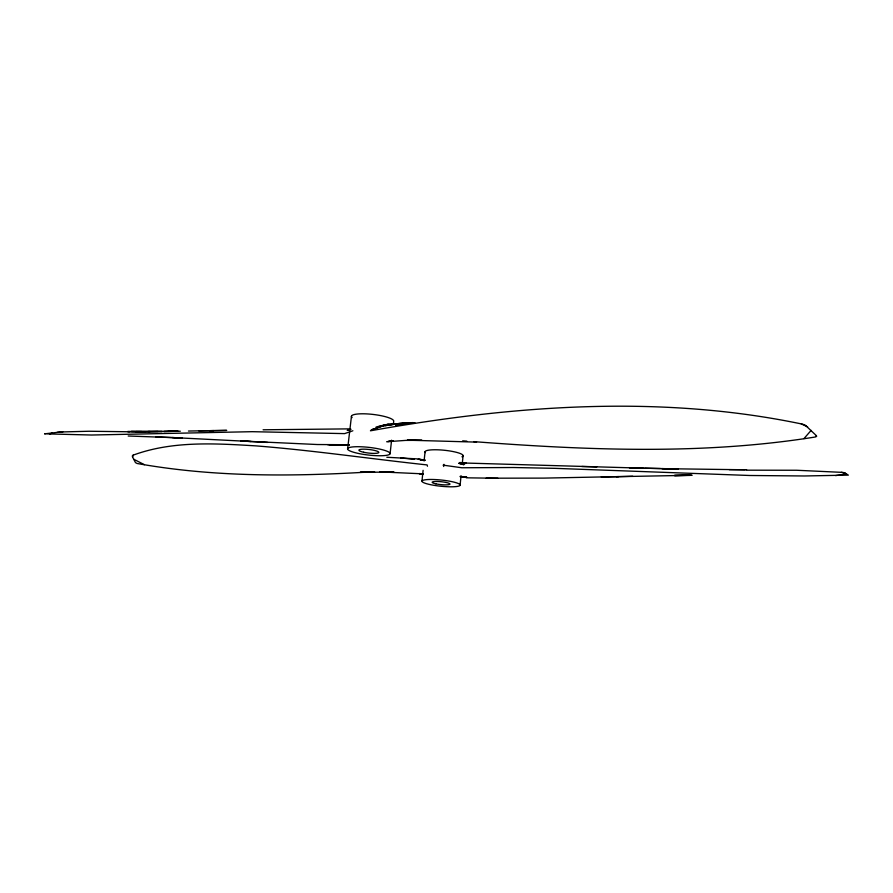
<?xml version="1.0" encoding="UTF-8"?>
<svg xmlns="http://www.w3.org/2000/svg" width="893" height="893" viewBox="0 0 893 893"><rect width="100%" height="100%" fill="white"/><g stroke="black" fill="none" stroke-linecap="round" stroke-linejoin="round"><path stroke-width="1.34" d="M352.869 430.772L344.598 433.618L252.239 431.687L91.521 435.025L44.65 433.831L59.418 432.134A7.122 0.558 -4 0 1 62.811 431.922L89.054 431.252L130.043 431.777M460.085 485.346A19.222 3.114 5.9 0 0 433.027 479.485A19.222 3.114 5.9 0 0 430.024 484.575A19.222 3.114 5.9 0 0 460.085 485.346L461.022 476.014M462.373 462.674L463.043 456.01M421.965 481.003L423.103 470.332M424.086 461L425.079 451.657M390.085 453.722A21.376 3.84 6.5 0 0 358.93 446.712A21.376 3.84 6.5 0 0 357.568 453.264A21.376 3.84 6.5 0 0 390.085 453.722L391.592 440.193M393.4 423.963L393.701 421.262A21.276 4.353 6.6 0 0 370.316 414.151A21.276 4.353 6.6 0 0 352.11 417.6M347.623 448.866L351.44 416.395M473.725 441.633C587.371 450.217 702.367 455.129 815.398 436.978L816.492 436.465L816.347 435.639L805.464 425.336A9.879 4.978 6.3 0 0 801.211 423.885C659.134 394.315 512.247 405.433 370.439 430.806M369.389 471.973C291.978 476.639 213.695 477.219 137.087 463.478L135.479 462.596L132.555 456.982L133.314 455.095C172.405 440.729 215.046 443.419 255.867 445.875C313.13 450.373 369.992 458.801 427.088 464.918L427.479 466.235M443.743 466.503L443.352 465.175L461.837 467.765L513.486 467.519L554.955 468.345L749.729 475.489L804.403 475.98L848.35 475.121L844.209 472.698A8.662 1.127 -0.3 0 0 841.273 472.33L796.634 470.254L746.861 470.176M443.352 465.175L443.966 464.327M803.946 438.619L811.123 430.393M49.617 434.132L52.43 432.871M351.049 429.276L347.221 430.37L349.844 429.79M376.12 427.01L387.64 424.354L397.039 423.862M378.755 426.53L389.136 424.398L381.568 425.648M387.852 441.633L393.177 440.729L388.02 441.388M835.602 475.612L846.497 473.882M44.717 433.752L45.398 433.641M395.588 425.247L410.858 422.88M386.624 441.756L405.601 440.405L422.021 440.327L407.297 440.171L476.583 442.113M412.901 422.579L397.262 424.153L413.928 422.646L398.97 423.494L384.693 425.727L400.7 423.304L409.764 422.925M396.994 423.985L386.144 424.8L371.198 429.89L387.64 424.354L386.144 424.8L414.944 422.702L412.354 422.813M57.074 432.357L62.811 431.922M349.375 444.747L317.339 444.524L240.652 440.975L267.554 442.426M349.185 444.714L340.021 444.904L349.286 444.915M350.201 428.863L263.1 429.79M362.938 472.364L374.636 472.029L360.281 472.241L394.07 472.151L379.882 471.872L423.416 473.87M618.693 476.605L543.681 478.112L486.127 478.201M616.349 476.661L632.757 476.27M601.246 476.985L692.097 475.255L674.137 475.5L690.133 475.366L675.175 475.5M198.826 430.884L226.722 430.393L209.408 430.672M175.91 431.274L163.732 431.509L178.12 431.241L168.096 431.364M188.456 431.04L213.751 430.593M143.985 431.676L158.039 431.486M180.319 431.219L135.915 431.62L150.091 431.542M148.071 431.542L162.247 431.509L127.632 431.553L145.503 431.643L131.226 431.498L141.686 431.553M497.892 478.268L468.367 477.844L460.152 476.382M745.186 469.785L661.668 468.635L678.356 468.937M729.246 469.651L746.615 469.785M329.975 444.881L342.678 445.138L327.831 444.759M462.261 462.954L643.708 468.189M644.846 468.211L676.291 468.914M629.476 467.887L660.574 468.557M128.19 436.007L182.395 437.972L155.918 436.911M581.845 466.492L596.792 466.905M463.612 463.087L466.179 463.177L459.761 462.496M460.933 476.661L466.068 476.84L460.967 476.549M424.912 460.286L420.782 460.141L423.528 460.33M386.814 457.272L416.964 458.868L424.644 460.062M172.36 437.537L251.056 441.522M422.914 473.77L419.13 473.591L422.936 474.038M462.674 440.841L466.816 441.142M460.263 476.829L467.195 477.554L460.933 476.482M400.778 457.908L414.419 459.359M424.99 460.051L418.214 459.27L424.633 460.163M459.828 462.909L465.007 463.713L460.922 462.976M841.273 472.33L845.28 473.067M458.879 463.311L463.869 464.684L458.835 463.277M801.211 423.885L807.618 426.876M133.727 459.236L144.409 464.684M816.347 435.639L816.559 436.331M132.555 456.982L132.365 455.999A6.474 2.512 20.9 0 1 133.314 455.095M425.414 452.617A19.144 3.527 5.9 0 1 445.574 450.396A19.144 3.527 5.9 0 1 461.949 456.792M402.419 423.572L399.707 423.784L402.419 423.572M435.929 483.85A9.008 1.462 5.9 0 0 449.972 484.196A9.008 1.462 5.9 0 0 437.213 481.461A9.008 1.462 5.9 0 0 435.929 483.85M363.641 452.249A10.013 1.797 6.5 0 0 378.822 452.427A10.013 1.797 6.5 0 0 364.132 449.168A10.013 1.797 6.5 0 0 363.641 452.249"/></g></svg>
